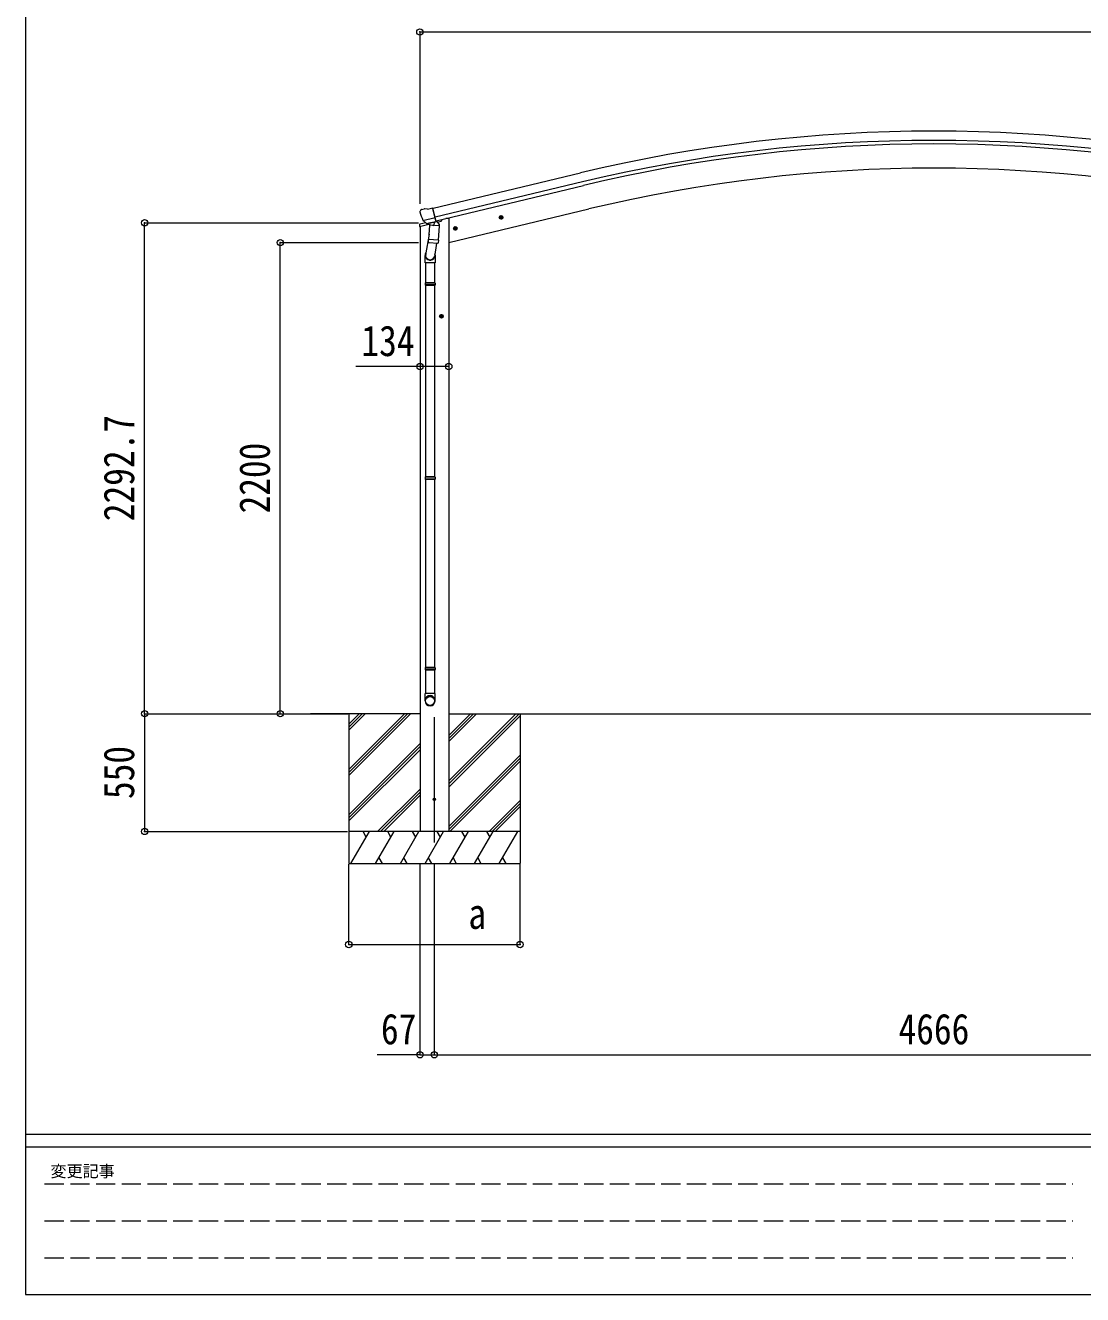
# Model space of a CAD drawing. Units: millimetres at full size. Extents: x -8385 to 8479, y -5853 to 5787.
# Drawn here: x -8385 to -3447, y -5853 to 75 of the extents above; entities that cross this region are included whole.
import ezdxf
from ezdxf.enums import TextEntityAlignment as Align

# ---------------------------------------------------------------- set-up
doc = ezdxf.new("R2010")
doc.units = ezdxf.units.MM
doc.header["$LTSCALE"] = 30
doc.header["$PDMODE"] = 32
doc.header["$PDSIZE"] = 30
doc.linetypes.add('DASHED3', pattern=[4, 3, -1])
for name, color, linetype, lineweight in [('0-0_0', 7, 'Continuous', 9), ('0-1_本体', 4, 'Continuous', 9), ('0-2_部品', 7, 'Continuous', 9), ('0-8_PARTS2', 2, 'Continuous', 9), ('0-A_寸法', 6, 'Continuous', 9), ('F-0_240', 7, 'Continuous', 9)]:
    doc.layers.add(name, color=color, linetype=linetype, lineweight=lineweight)
doc.styles.add('ＭＳ ゴシック', font='')
doc.styles.get('ＭＳ ゴシック').set_extended_font_data('MS Gothic')

msp = doc.modelspace()

# ---------------------------------------------------------------- linework, layer by layer
at = {"layer": '0-0_0'}
for p, q in [((-6542.11, -3139.41), (-7054.32, -3139.42)), ((-6875.11, -3139.41), (-6875.11, -3839.41)), ((-6875.11, -3400.14), (-6614.38, -3139.41)), ((-6875.11, -3414.28), (-6600.23, -3139.41)), ((-6875.11, -3428.43), (-6586.09, -3139.41)), ((-6875.11, -3216.3), (-6798.22, -3139.41)), ((-6875.11, -3202.15), (-6812.37, -3139.41)), ((-6875.11, -3188.01), (-6826.5, -3139.41)), ((-6408.11, -3139.41), (-1876.09, -3139.41)), ((-6408.11, -3453.64), (-6093.88, -3139.41)), ((-6408.11, -3467.78), (-6079.73, -3139.41)), ((-6408.11, -3269.8), (-6277.72, -3139.41)), ((-6408.11, -3255.65), (-6291.87, -3139.41)), ((-6408.11, -3241.51), (-6306.01, -3139.41)), ((-6075.11, -3139.41), (-6075.11, -3839.41)), ((-6408.11, -3481.93), (-6075.11, -3148.93)), ((-6875.11, -3612.27), (-6542.11, -3279.28)), ((-6875.11, -3626.42), (-6542.11, -3293.42)), ((-6875.11, -3640.56), (-6542.11, -3307.56)), ((-6408.11, -3665.77), (-6075.11, -3332.78)), ((-6408.11, -3679.91), (-6075.11, -3346.92)), ((-6403.46, -3689.41), (-6075.11, -3361.06)), ((-6740.12, -3689.41), (-6542.11, -3491.41)), ((-6725.97, -3689.41), (-6542.11, -3505.55)), ((-6711.83, -3689.41), (-6542.11, -3519.69)), ((-6219.62, -3689.41), (-6075.11, -3544.91)), ((-6205.47, -3689.41), (-6075.11, -3559.05)), ((-6191.33, -3689.41), (-6075.11, -3573.19)), ((-6075.11, -3689.41), (-6875.11, -3689.41)), ((-6864.82, -3839.41), (-6778.22, -3689.41)), ((-6793.22, -3715.4), (-6808.22, -3689.41)), ((-6749.35, -3839.41), (-6662.75, -3689.41)), ((-6677.75, -3715.4), (-6692.75, -3689.41)), ((-6633.88, -3839.41), (-6547.28, -3689.41)), ((-6562.28, -3715.4), (-6577.28, -3689.41)), ((-6408.11, -3689.41), (-6542.11, -3689.41)), ((-6518.41, -3839.41), (-6431.81, -3689.41)), ((-6446.81, -3715.4), (-6461.81, -3689.41)), ((-6402.94, -3839.41), (-6316.34, -3689.41)), ((-6331.34, -3715.4), (-6346.34, -3689.41)), ((-6287.47, -3839.41), (-6200.86, -3689.41)), ((-6230.87, -3689.41), (-6215.87, -3715.4)), ((-6172, -3839.41), (-6085.39, -3689.41)), ((-6875.11, -3839.41), (-6075.11, -3839.41)), ((-6734.35, -3813.44), (-6719.35, -3839.41)), ((-6618.88, -3813.43), (-6603.88, -3839.41)), ((-6503.41, -3813.43), (-6488.41, -3839.41)), ((-6387.94, -3813.44), (-6372.94, -3839.41)), ((-6272.47, -3813.44), (-6257.47, -3839.41)), ((-6157, -3813.44), (-6142, -3839.41))]:
    msp.add_line(p, q, dxfattribs=at)
at = {"layer": '0-1_本体'}
for p, q in [((-6481.17, -779.16), (-5793.26, -614.01)), ((-5783.18, -655.98), (-6471.09, -821.14)), ((-6467.16, -837.5), (-5779.25, -672.35)), ((-6484.43, -779.94), (-6481.17, -779.16)), ((-6484.43, -779.94), (-6470.42, -838.28)), ((-6408.11, -826.41), (-6420.98, -826.41)), ((-6408.11, -939.53), (-5752.87, -782.23)), ((-6408.11, -826.41), (-6408.11, -3689.41)), ((-6542.11, -862.69), (-6542.11, -3689.41)), ((-6470.42, -838.28), (-6467.16, -837.5))]:
    msp.add_line(p, q, dxfattribs=at)
for radius in [7073, 7029.83, 7013, 6900]:
    msp.add_arc((-4142.1, -7491.58), radius, 76.5, 103.5, dxfattribs=at)
at = {"layer": '0-2_部品'}
for p, q in [((-6542.55, -795.07), (-6542.27, -796.22)), ((-6538.33, -786.49), (-6542.19, -792.79)), ((-6535.24, -784.24), (-6522.05, -781.08)), ((-6528.5, -835.37), (-6470.99, -821.57)), ((-6507.49, -783.75), (-6520.75, -781.05)), ((-6507.49, -783.75), (-6481.56, -777.53)), ((-6153.63, -819.32), (-6173.08, -823.98)), ((-6170.65, -823.4), (-6168.52, -816.21)), ((-6165.48, -828.85), (-6170.65, -823.4)), ((-6168.52, -816.21), (-6161.22, -814.45)), ((-6161.02, -831.37), (-6165.69, -811.93)), ((-6161.22, -814.45), (-6156.05, -819.9)), ((-6544.58, -863.29), (-6501.65, -852.98)), ((-6544.58, -856.39), (-6544.58, -863.29)), ((-6515.34, -847.01), (-6542.28, -853.48)), ((-6511.64, -850.28), (-6528.02, -835.79)), ((-6508.94, -850.85), (-6501.42, -849.05)), ((-6508.1, -850.74), (-6506.57, -850.38)), ((-6506.57, -850.38), (-6469.86, -841.57)), ((-6504.73, -850.6), (-6504.78, -851.35)), ((-6504.03, -852.39), (-6478.21, -858.82)), ((-6497.11, -857.73), (-6501.78, -924.57)), ((-6451.42, -860.93), (-6497.11, -857.73)), ((-6495.33, -854.55), (-6495.56, -857.84)), ((-6475.82, -843.39), (-6476.84, -858)), ((-6469.86, -841.57), (-6468.34, -841.2)), ((-6466.78, -839.09), (-6465.84, -839.16)), ((-6465.84, -839.16), (-6452.52, -854.48)), ((-6462.08, -843.48), (-6443.85, -839.1)), ((-6456.09, -927.76), (-6451.42, -860.93)), ((-6452.52, -854.48), (-6452.97, -860.82)), ((-6440.02, -830.99), (-6440.02, -834.24)), ((-6367.55, -870.67), (-6387, -875.34)), ((-6384.57, -874.76), (-6382.44, -867.56)), ((-6379.41, -880.2), (-6384.57, -874.76)), ((-6382.44, -867.56), (-6375.14, -865.81)), ((-6374.94, -882.73), (-6379.61, -863.28)), ((-6375.14, -865.81), (-6369.98, -871.26)), ((-6500.05, -899.8), (-6515.96, -995.97)), ((-6502.64, -937.04), (-6501.77, -924.57)), ((-6502.25, -938.39), (-6502.25, -938.39)), ((-6456.09, -927.76), (-6501.78, -924.57)), ((-6500.8, -939.17), (-6459.1, -942.09)), ((-6464.53, -941.71), (-6475.26, -1005.3)), ((-6456.11, -927.76), (-6457, -940.46)), ((-6518.11, -1033.13), (-6518.11, -998.78)), ((-6472.11, -998.48), (-6472.11, -1033.13)), ((-6472.11, -1033.13), (-6518.11, -1033.13)), ((-6516.11, -1033.13), (-6516.11, -1127.13)), ((-6474.11, -1033.13), (-6474.11, -1127.13)), ((-6518.11, -1129.13), (-6517.11, -1127.13)), ((-6472.11, -1129.13), (-6518.11, -1129.13)), ((-6472.11, -1137.13), (-6518.11, -1137.13)), ((-6473.11, -1127.13), (-6517.11, -1127.13)), ((-6473.11, -1139.13), (-6517.11, -1139.13)), ((-6516.11, -1139.13), (-6516.11, -2033.47)), ((-6474.11, -1139.13), (-6474.11, -2033.47)), ((-6472.11, -1129.13), (-6473.11, -1127.13)), ((-6472.11, -1137.13), (-6473.11, -1139.13)), ((-6472.11, -1129.13), (-6472.11, -1137.13)), ((-6431.91, -1282.92), (-6451.91, -1282.92)), ((-6449.41, -1282.92), (-6445.66, -1276.42)), ((-6445.66, -1289.42), (-6449.41, -1282.92)), ((-6445.66, -1276.42), (-6438.15, -1276.42)), ((-6441.91, -1292.92), (-6441.91, -1272.92)), ((-6438.15, -1276.42), (-6434.4, -1282.92)), ((-6518.11, -2035.47), (-6517.11, -2033.47)), ((-6472.11, -2035.47), (-6518.11, -2035.47)), ((-6472.11, -2043.47), (-6518.11, -2043.47)), ((-6473.11, -2033.47), (-6517.11, -2033.47)), ((-6473.11, -2045.47), (-6517.11, -2045.47)), ((-6516.11, -2045.47), (-6516.11, -2923.51)), ((-6474.11, -2045.47), (-6474.11, -2923.51)), ((-6472.11, -2035.47), (-6473.11, -2033.47)), ((-6472.11, -2043.47), (-6473.11, -2045.47)), ((-6472.11, -2035.47), (-6472.11, -2043.47)), ((-6518.11, -2925.51), (-6517.11, -2923.51)), ((-6472.11, -2925.51), (-6518.11, -2925.51)), ((-6472.11, -2933.51), (-6518.11, -2933.51)), ((-6473.11, -2923.51), (-6517.11, -2923.51)), ((-6473.11, -2935.51), (-6517.11, -2935.51)), ((-6516.11, -2935.51), (-6516.11, -3045.51)), ((-6474.11, -2935.51), (-6474.11, -3045.51)), ((-6472.11, -2925.51), (-6473.11, -2923.51)), ((-6472.11, -2933.51), (-6473.11, -2935.51)), ((-6472.11, -2925.51), (-6472.11, -2933.51)), ((-6518.11, -3079.65), (-6518.11, -3045.51)), ((-6472.11, -3045.51), (-6518.11, -3045.51)), ((-6472.11, -3079.65), (-6472.11, -3045.51))]:
    msp.add_line(p, q, dxfattribs=at)
for points in [[(-6476.13, -842.98), (-6466.41, -840.64), (-6481.56, -777.53)], [(-6156.05, -819.9), (-6158.19, -827.09), (-6165.48, -828.85)], [(-6528.77, -834.8), (-6528.18, -835.64), (-6528.02, -835.79)], [(-6476.13, -842.98), (-6476.37, -843.13), (-6501.14, -849.07), (-6501.42, -849.05)], [(-6369.98, -871.26), (-6372.11, -878.45), (-6379.41, -880.2)], [(-6518.11, -1129.13), (-6518.11, -1137.13), (-6517.11, -1139.13)], [(-6434.4, -1282.92), (-6438.15, -1289.42), (-6445.66, -1289.42)], [(-6518.11, -2035.47), (-6518.11, -2043.47), (-6517.11, -2045.47)], [(-6518.11, -2925.51), (-6518.11, -2933.51), (-6517.11, -2935.51)]]:
    msp.add_lwpolyline(points, dxfattribs=at)
for centre, radius in [((-6163.35, -821.65), 8.5), ((-6163.35, -821.65), 7.7), ((-6163.35, -821.65), 6.5), ((-6377.27, -873.01), 8.5), ((-6377.27, -873.01), 7.7), ((-6377.27, -873.01), 6.5), ((-6441.91, -1282.92), 8.5), ((-6441.91, -1282.92), 7.7), ((-6441.91, -1282.92), 6.5)]:
    msp.add_circle(centre, radius, dxfattribs=at)
at = {"layer": '0-2_部品', "color": 4}
msp.add_circle((-6475.11, -3539.41), 5, dxfattribs=at)
at = {"layer": '0-2_部品'}
for centre, radius, start, end in [((-6345.47, -748.97), 202.4, 193.5, 205.09125), ((-6534.07, -789.1), 5, 103.5, 148.5), ((-6521.35, -783.99), 3, 78.5, 103.5), ((-6541.58, -856.39), 3, 103.5, 180), ((-6508.22, -850.26), 0.5, 248.23754, 283.5), ((-6505.23, -850.57), 0.5, 356, 103.5), ((-6503.79, -851.42), 1, 176, 256), ((-6477.86, -857.85), 1.03, 250.03897, 351.96569), ((-6475.22, -843.47), 0.604, 100.59842, 172.20595), ((-6468.45, -840.71), 0.5, 283.5, 318.76246), ((-6445.02, -834.24), 5, 283.5, 0), ((-6500.7, -937.21), 1.95, 175.04017, 217.47766), ((-6500.66, -937.18), 2, 217.40962, 266), ((-6458.96, -940.09), 2, 266, 349.46843), ((-6488.11, -998.78), 30, 177.45142, 180)]:
    msp.add_arc(centre, radius, start, end, dxfattribs=at)
for centre, major_axis, ratio, start_param, end_param in [((-6539.63, -794.35), (-1.57, -2.57), 0.99628, 4.712389, 5.4996506), ((-6509.66, -848.03), (-0.73, -2.92), 0.997631, 5.8041905, 6.6006116), ((-6509.6, -847.8), (2.63, 3.16), 0.650902, 4.0958226, 4.1686332), ((-6509.63, -847.93), (-0.73, -2.92), 0.997631, 0.3902369, 0.4789948), ((-6495.11, -998.48), (23, 0), 0.996195, 2.5560258, 6.5663028), ((-6495.11, -998.48), (21, 0), 0.996195, 2.9349147, 5.9512394), ((-6495.11, -3077.91), (-23, 0), 0.996195, 3.1415927, 6.2831853), ((-6495.11, -3079.65), (-23, 0), 0.996195, 3.1415927, 6.2831853), ((-6495.11, -3079.65), (0, -23.43), 0.981806, 4.712389, 7.8539816)]:
    msp.add_ellipse(centre, major_axis=major_axis, ratio=ratio, start_param=start_param, end_param=end_param, dxfattribs=at)
msp.add_ellipse((-6495.11, -3079.65), major_axis=(21, 0), ratio=0.996195, dxfattribs=at)
at = {"layer": '0-8_PARTS2', "color": 6}
msp.add_line((-6542.61, 44.47), (-1741.59, 44.47), dxfattribs=at)
at = {"layer": '0-8_PARTS2'}
msp.add_line((-6475.11, -3740.35), (-6475.11, -3156.4), dxfattribs=at)
at = {"layer": '0-A_寸法'}
for p, q in [((-6542.61, 44.47), (-6542.61, -757.86)), ((-7828.39, -846.71), (-6549.56, -846.71)), ((-7828.39, -3139.42), (-7828.39, -846.71)), ((-7194.68, -939.43), (-6549.56, -939.43)), ((-7194.68, -3139.42), (-7194.68, -939.43)), ((-6542.11, -1518.17), (-6842.11, -1518.17)), ((-6408.11, -1518.17), (-6542.11, -1518.17)), ((-7828.39, -3139.42), (-7828.39, -3689.41)), ((-7828.39, -3139.42), (-6882.12, -3139.42)), ((-7828.39, -3139.42), (-6879.37, -3139.42)), ((-7194.68, -3139.42), (-6882.12, -3139.42)), ((-7828.39, -3689.41), (-6880.4, -3689.41)), ((-6875.11, -4217.32), (-6875.11, -3842.91)), ((-6542.11, -4732.3), (-6542.11, -3842.91)), ((-6475.11, -4732.3), (-6475.11, -3842.91)), ((-6075.11, -4217.32), (-6075.11, -3842.91)), ((-6875.11, -4217.32), (-6075.11, -4217.32)), ((-6542.11, -4732.3), (-6742.11, -4732.3)), ((-6542.11, -4732.3), (-6475.11, -4732.3)), ((-6475.11, -4732.3), (-1809.09, -4732.3))]:
    msp.add_line(p, q, dxfattribs=at)
for p in [(-6542.61, 44.47), (-7828.39, -846.71), (-7194.68, -939.43), (-6542.11, -1518.17), (-6408.11, -1518.17), (-7828.39, -3139.42), (-7194.68, -3139.42), (-7828.39, -3689.41), (-6875.11, -4217.32), (-6075.11, -4217.32), (-6542.11, -4732.3), (-6475.11, -4732.3)]:
    msp.add_point(p, dxfattribs=at)
at = {"layer": 'F-0_240', "color": 5}
for p, q in [((-8385.45, 5787.34), (-8385.45, -5852.66)), ((-8385.45, -5102.66), (8054.55, -5102.66)), ((-8385.45, -5162.66), (5387.79, -5162.66)), ((-8385.45, -5852.66), (8054.55, -5852.66))]:
    msp.add_line(p, q, dxfattribs=at)
at = {"layer": 'F-0_240', "color": 4, "linetype": 'DASHED3'}
for p, q in [((-8295.46, -5335.16), (-3492.21, -5335.16)), ((-8295.46, -5507.66), (-3492.21, -5507.66)), ((-8295.46, -5680.16), (-3492.21, -5680.16))]:
    msp.add_line(p, q, dxfattribs=at)

# ---------------------------------------------------------------- texts
at = {"layer": '0-A_寸法', "color": 7, "style": 'ＭＳ ゴシック', "width": 0.85}
for s, p in [('134', (-6815.86, -1512.17)), ('a', (-6316.36, -4187.32)), ('67', (-6724.61, -4726.3)), ('4666', (-4307.1, -4726.3))]:
    msp.add_text(s, height=143, dxfattribs=at).set_placement(p, align=Align.BOTTOM_LEFT)
for s, p in [('2292.7', (-7834.39, -2240.57)), ('2200', (-7200.68, -2204.43)), ('550', (-7834.39, -3538.17))]:
    msp.add_text(s, height=143, rotation=90, dxfattribs=at).set_placement(p, align=Align.BOTTOM_LEFT)
at = {"layer": 'F-0_240', "style": 'ＭＳ ゴシック'}
msp.add_text('変更記事', height=54.99, dxfattribs=at).set_placement((-8268.23, -5320.16), align=Align.BOTTOM_LEFT)

doc.saveas('drawing.dxf')
